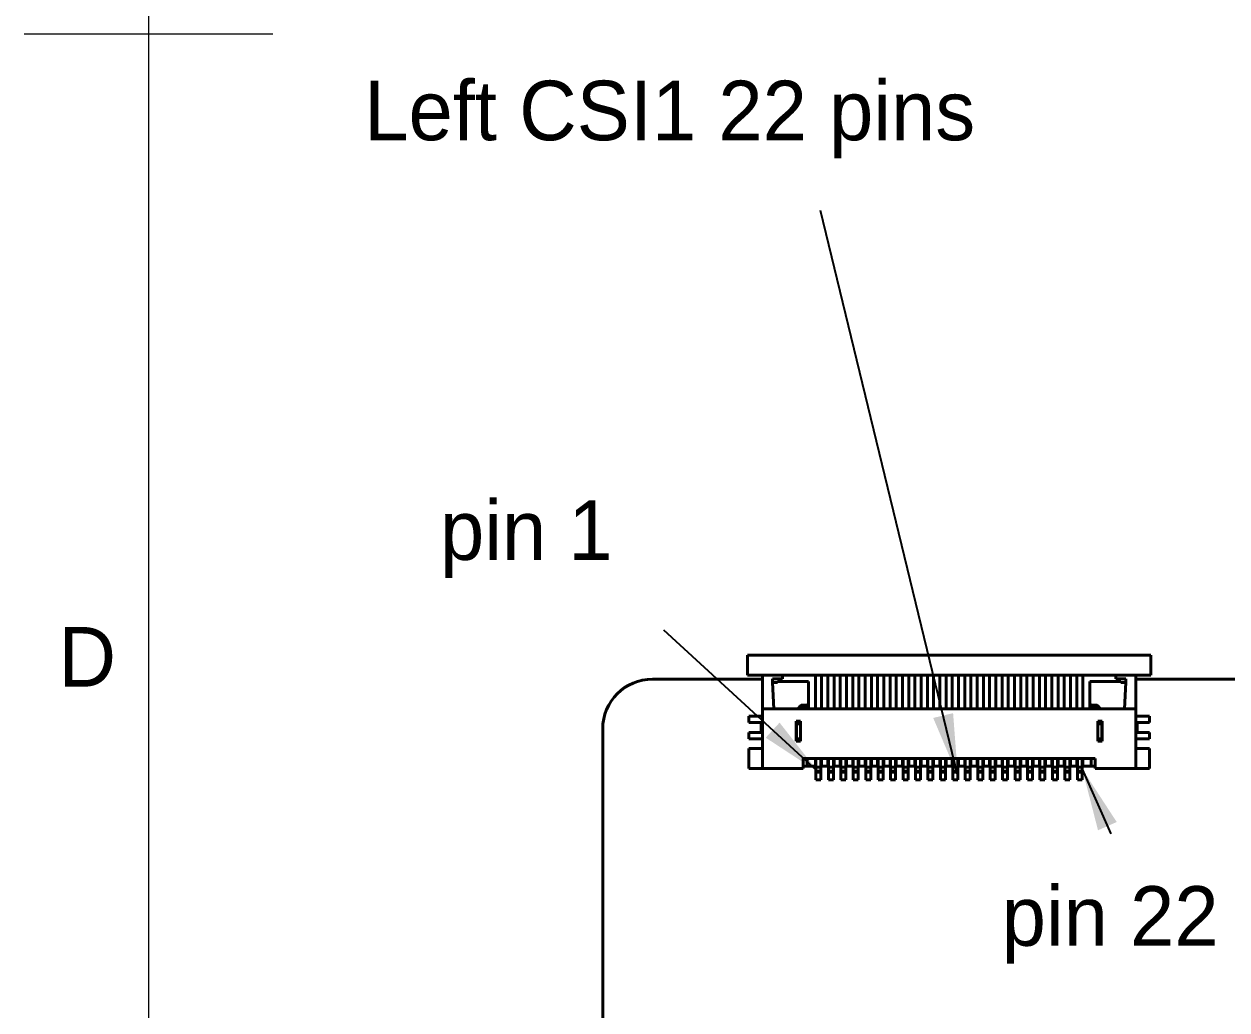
# Model space of a CAD drawing. Header units: millimetres. Extents: x 15 to 205, y 5 to 292.
# Drawn here: x 15 to 63.33, y 109.32 to 148.91 of the extents above; entities that cross this region are included whole.
import ezdxf

# ---------------------------------------------------------------- set-up
doc = ezdxf.new("R2010")
doc.units = ezdxf.units.MM
for name, color, linetype in [('Annotations', 7, 'Continuous'), ('Border', 7, 'Continuous'), ('Geometries', 7, 'Continuous')]:
    doc.layers.add(name, color=color, linetype=linetype)
doc.styles.add('Shapr0', font='txt', dxfattribs={"height": 2.3925})
doc.dimstyles.new('ISO-25', dxfattribs={"dimtxt": 2.5, "dimasz": 2.5, "dimexe": 1.25, "dimexo": 0.625, "dimtad": 1, "dimtxsty": 'Standard', "dimcen": 2.5, "dimadec": 0, "dimazin": 0, "dimtfac": 1, "dimtmove": 0, "dimatfit": 3, "dimfxl": 1, "dimarcsym": 0})

msp = doc.modelspace()

# ---------------------------------------------------------------- linework, layer by layer
at = {"layer": 'Border', "linetype": 'Continuous', "lineweight": 15}
for p, q in [((20, 287), (20, 10)), ((25, 148.5), (15, 148.5))]:
    msp.add_line(p, q, dxfattribs=at)
at = {"layer": 'Geometries', "linetype": 'Continuous', "lineweight": 40}
for p, q in [((44.067, 123.562), (44.067, 122.762)), ((44.067, 123.562), (60.267, 123.562)), ((60.267, 123.562), (60.267, 122.762)), ((44.067, 122.762), (44.667, 122.762)), ((44.667, 122.603), (44.667, 122.762)), ((44.667, 122.762), (45.467, 122.762)), ((45.467, 122.762), (45.467, 122.612)), ((45.467, 122.762), (46.792, 122.762)), ((46.792, 122.762), (46.792, 121.412)), ((46.792, 122.762), (47.042, 122.762)), ((47.042, 122.762), (47.042, 121.412)), ((47.042, 122.762), (47.292, 122.762)), ((47.292, 122.762), (47.542, 122.762)), ((47.292, 122.762), (47.292, 121.412)), ((47.542, 122.762), (47.542, 121.412)), ((47.542, 122.762), (47.792, 122.762)), ((47.792, 122.762), (48.042, 122.762)), ((47.792, 122.762), (47.792, 121.412)), ((48.042, 122.762), (48.042, 121.412)), ((48.042, 122.762), (48.292, 122.762)), ((48.292, 122.762), (48.292, 121.412)), ((48.292, 122.762), (48.542, 122.762)), ((48.542, 122.762), (48.542, 121.412)), ((48.542, 122.762), (48.792, 122.762)), ((48.792, 122.762), (48.792, 121.412)), ((48.792, 122.762), (49.042, 122.762)), ((49.042, 122.762), (49.042, 121.412)), ((49.042, 122.762), (49.292, 122.762)), ((49.292, 122.762), (49.542, 122.762)), ((49.292, 122.762), (49.292, 121.412)), ((49.542, 122.762), (49.542, 121.412)), ((49.542, 122.762), (49.792, 122.762)), ((49.792, 122.762), (49.792, 121.412)), ((49.792, 122.762), (50.042, 122.762)), ((50.042, 122.762), (50.292, 122.762)), ((50.042, 122.762), (50.042, 121.412)), ((50.292, 122.762), (50.542, 122.762)), ((50.292, 122.762), (50.292, 121.412)), ((50.542, 122.762), (50.542, 121.412)), ((50.542, 122.762), (50.792, 122.762)), ((50.792, 122.762), (50.792, 121.412)), ((50.792, 122.762), (51.042, 122.762)), ((51.042, 122.762), (51.042, 121.412)), ((51.042, 122.762), (51.292, 122.762)), ((51.292, 122.762), (51.292, 121.412)), ((51.292, 122.762), (51.542, 122.762)), ((51.542, 122.762), (51.542, 121.412)), ((51.542, 122.762), (51.792, 122.762)), ((51.792, 122.762), (51.792, 121.412)), ((51.792, 122.762), (52.042, 122.762)), ((52.042, 122.762), (52.292, 122.762)), ((52.042, 122.762), (52.042, 121.412)), ((52.292, 122.762), (52.292, 121.412)), ((52.292, 122.762), (52.542, 122.762)), ((52.542, 122.762), (52.542, 121.412)), ((52.542, 122.762), (52.792, 122.762)), ((52.792, 122.762), (53.042, 122.762)), ((52.792, 122.762), (52.792, 121.412)), ((53.042, 122.762), (53.042, 121.412)), ((53.042, 122.762), (53.292, 122.762)), ((53.292, 122.762), (53.542, 122.762)), ((53.292, 122.762), (53.292, 121.412)), ((53.542, 122.762), (53.542, 121.412)), ((53.542, 122.762), (53.792, 122.762)), ((53.792, 122.762), (54.042, 122.762)), ((53.792, 122.762), (53.792, 121.412)), ((54.042, 122.762), (54.042, 121.412)), ((54.042, 122.762), (54.292, 122.762)), ((54.292, 122.762), (54.292, 121.412)), ((54.292, 122.762), (54.542, 122.762)), ((54.542, 122.762), (54.542, 121.412)), ((54.542, 122.762), (54.792, 122.762)), ((54.792, 122.762), (54.792, 121.412)), ((54.792, 122.762), (55.042, 122.762)), ((55.042, 122.762), (55.042, 121.412)), ((55.042, 122.762), (55.292, 122.762)), ((55.292, 122.762), (55.292, 121.412)), ((55.292, 122.762), (55.542, 122.762)), ((55.542, 122.762), (55.792, 122.762)), ((55.542, 122.762), (55.542, 121.412)), ((55.792, 122.762), (55.792, 121.412)), ((55.792, 122.762), (56.042, 122.762)), ((56.042, 122.762), (56.042, 121.412)), ((56.042, 122.762), (56.292, 122.762)), ((56.292, 122.762), (56.292, 121.412)), ((56.292, 122.762), (56.542, 122.762)), ((56.542, 122.762), (56.542, 121.412)), ((56.542, 122.762), (56.792, 122.762)), ((56.792, 122.762), (56.792, 121.412)), ((56.792, 122.762), (57.042, 122.762)), ((57.042, 122.762), (57.042, 121.412)), ((57.042, 122.762), (57.292, 122.762)), ((57.292, 122.762), (57.542, 122.762)), ((57.292, 122.762), (57.292, 121.412)), ((57.542, 122.762), (57.542, 121.412)), ((57.542, 122.762), (58.867, 122.762)), ((58.867, 122.762), (59.667, 122.762)), ((58.867, 122.762), (58.867, 122.612)), ((59.667, 122.762), (59.667, 122.603)), ((59.667, 122.762), (60.267, 122.762)), ((44.667, 122.603), (40.247, 122.603)), ((44.667, 121.412), (44.667, 122.603)), ((45.467, 122.612), (45.067, 122.612)), ((45.067, 122.612), (45.074, 122.462)), ((45.074, 122.462), (45.123, 121.412)), ((45.074, 122.462), (45.267, 122.462)), ((45.267, 122.512), (46.517, 122.512)), ((45.267, 122.462), (45.267, 122.512)), ((46.517, 122.512), (46.517, 121.62)), ((57.817, 122.512), (59.067, 122.512)), ((57.817, 121.62), (57.817, 122.512)), ((58.867, 122.612), (59.267, 122.612)), ((59.067, 122.512), (59.067, 122.462)), ((59.067, 122.462), (59.26, 122.462)), ((59.212, 121.412), (59.26, 122.462)), ((59.26, 122.462), (59.267, 122.612)), ((59.667, 122.603), (59.667, 121.412)), ((64.232, 122.603), (59.667, 122.603)), ((44.667, 121.412), (45.123, 121.412)), ((44.667, 121.112), (44.667, 121.412)), ((45.123, 121.412), (46.087, 121.412)), ((46.174, 121.512), (46.087, 121.412)), ((46.087, 121.412), (46.517, 121.412)), ((46.174, 121.512), (46.217, 121.562)), ((46.517, 121.512), (46.174, 121.512)), ((46.467, 121.562), (46.217, 121.562)), ((46.467, 121.562), (46.517, 121.62)), ((46.517, 121.62), (46.517, 121.512)), ((46.517, 121.512), (46.517, 121.412)), ((46.517, 121.412), (46.792, 121.412)), ((46.792, 121.412), (47.042, 121.412)), ((47.042, 121.412), (47.292, 121.412)), ((47.292, 121.412), (47.542, 121.412)), ((47.542, 121.412), (47.792, 121.412)), ((47.792, 121.412), (48.042, 121.412)), ((48.042, 121.412), (48.292, 121.412)), ((48.292, 121.412), (48.542, 121.412)), ((48.542, 121.412), (48.792, 121.412)), ((48.792, 121.412), (49.042, 121.412)), ((49.042, 121.412), (49.292, 121.412)), ((49.292, 121.412), (49.542, 121.412)), ((49.542, 121.412), (49.792, 121.412)), ((49.792, 121.412), (50.042, 121.412)), ((50.042, 121.412), (50.292, 121.412)), ((50.292, 121.412), (50.542, 121.412)), ((50.542, 121.412), (50.792, 121.412)), ((50.792, 121.412), (51.042, 121.412)), ((51.042, 121.412), (51.292, 121.412)), ((51.292, 121.412), (51.542, 121.412)), ((51.542, 121.412), (51.792, 121.412)), ((51.792, 121.412), (52.042, 121.412)), ((52.042, 121.412), (52.292, 121.412)), ((52.292, 121.412), (52.542, 121.412)), ((52.542, 121.412), (52.792, 121.412)), ((52.792, 121.412), (53.042, 121.412)), ((53.042, 121.412), (53.292, 121.412)), ((53.292, 121.412), (53.542, 121.412)), ((53.542, 121.412), (53.792, 121.412)), ((53.792, 121.412), (54.042, 121.412)), ((54.042, 121.412), (54.292, 121.412)), ((54.292, 121.412), (54.542, 121.412)), ((54.542, 121.412), (54.792, 121.412)), ((54.792, 121.412), (55.042, 121.412)), ((55.042, 121.412), (55.292, 121.412)), ((55.292, 121.412), (55.542, 121.412)), ((55.542, 121.412), (55.792, 121.412)), ((55.792, 121.412), (56.042, 121.412)), ((56.042, 121.412), (56.292, 121.412)), ((56.292, 121.412), (56.542, 121.412)), ((56.542, 121.412), (56.792, 121.412)), ((56.792, 121.412), (57.042, 121.412)), ((57.042, 121.412), (57.292, 121.412)), ((57.292, 121.412), (57.542, 121.412)), ((57.542, 121.412), (57.817, 121.412)), ((57.867, 121.562), (57.817, 121.62)), ((57.817, 121.512), (57.817, 121.62)), ((58.161, 121.512), (57.817, 121.512)), ((57.817, 121.412), (57.817, 121.512)), ((57.817, 121.412), (58.247, 121.412)), ((58.117, 121.562), (57.867, 121.562)), ((58.161, 121.512), (58.117, 121.562)), ((58.161, 121.512), (58.247, 121.412)), ((58.247, 121.412), (59.212, 121.412)), ((59.212, 121.412), (59.667, 121.412)), ((59.667, 121.112), (59.667, 121.412)), ((44.667, 121.112), (44.117, 121.112)), ((44.117, 121.112), (44.117, 120.862)), ((44.117, 120.862), (44.617, 120.862)), ((44.617, 120.862), (44.617, 120.462)), ((44.667, 120.212), (44.667, 121.112)), ((46.017, 120.812), (46.017, 120.912)), ((46.017, 120.912), (46.197, 120.912)), ((46.197, 120.912), (46.197, 120.812)), ((58.137, 120.912), (58.317, 120.912)), ((58.137, 120.812), (58.137, 120.912)), ((58.317, 120.912), (58.317, 120.812)), ((60.217, 121.112), (59.667, 121.112)), ((59.667, 120.212), (59.667, 121.112)), ((59.717, 120.462), (59.717, 120.862)), ((59.717, 120.862), (60.217, 120.862)), ((60.217, 120.862), (60.217, 121.112)), ((38.247, 120.603), (38.247, 89.603)), ((44.117, 120.462), (44.117, 120.212)), ((44.617, 120.462), (44.117, 120.462)), ((46.017, 120.812), (46.037, 120.812)), ((46.017, 120.212), (46.017, 120.812)), ((46.037, 120.812), (46.197, 120.812)), ((46.037, 120.212), (46.037, 120.812)), ((46.197, 120.812), (46.197, 120.212)), ((58.137, 120.812), (58.297, 120.812)), ((58.137, 120.212), (58.137, 120.812)), ((58.297, 120.212), (58.297, 120.812)), ((58.297, 120.812), (58.317, 120.812)), ((58.317, 120.812), (58.317, 120.212)), ((60.217, 120.462), (59.717, 120.462)), ((60.217, 120.212), (60.217, 120.462)), ((44.117, 120.212), (44.667, 120.212)), ((44.667, 119.812), (44.667, 120.212)), ((46.017, 120.112), (46.017, 120.212)), ((46.017, 120.212), (46.037, 120.212)), ((46.197, 120.112), (46.017, 120.112)), ((46.037, 120.212), (46.197, 120.212)), ((46.197, 120.212), (46.197, 120.112)), ((58.137, 120.212), (58.297, 120.212)), ((58.137, 120.112), (58.137, 120.212)), ((58.317, 120.112), (58.137, 120.112)), ((58.297, 120.212), (58.317, 120.212)), ((58.317, 120.212), (58.317, 120.112)), ((59.667, 120.212), (60.217, 120.212)), ((59.667, 119.812), (59.667, 120.212)), ((44.667, 119.812), (44.117, 119.812)), ((44.117, 119.012), (44.117, 119.812)), ((44.667, 119.012), (44.667, 119.812)), ((46.467, 119.412), (46.297, 119.412)), ((46.297, 119.112), (46.297, 119.412)), ((46.467, 119.412), (46.467, 119.112)), ((46.792, 119.412), (46.467, 119.412)), ((46.792, 119.312), (46.792, 119.412)), ((46.817, 119.412), (46.792, 119.412)), ((46.817, 119.412), (46.817, 119.312)), ((47.017, 119.412), (46.817, 119.412)), ((47.017, 119.412), (47.017, 119.312)), ((47.042, 119.412), (47.017, 119.412)), ((47.042, 119.312), (47.042, 119.412)), ((47.292, 119.412), (47.042, 119.412)), ((47.292, 119.312), (47.292, 119.412)), ((47.317, 119.412), (47.292, 119.412)), ((47.317, 119.412), (47.317, 119.312)), ((47.517, 119.412), (47.317, 119.412)), ((47.542, 119.412), (47.517, 119.412)), ((47.517, 119.412), (47.517, 119.312)), ((47.542, 119.312), (47.542, 119.412)), ((47.792, 119.412), (47.542, 119.412)), ((47.792, 119.312), (47.792, 119.412)), ((47.817, 119.412), (47.792, 119.412)), ((48.017, 119.412), (47.817, 119.412)), ((47.817, 119.412), (47.817, 119.312)), ((48.017, 119.412), (48.017, 119.312)), ((48.042, 119.412), (48.017, 119.412)), ((48.042, 119.312), (48.042, 119.412)), ((48.292, 119.412), (48.042, 119.412)), ((48.292, 119.312), (48.292, 119.412)), ((48.317, 119.412), (48.292, 119.412)), ((48.317, 119.412), (48.317, 119.312)), ((48.517, 119.412), (48.317, 119.412)), ((48.517, 119.412), (48.517, 119.312)), ((48.542, 119.412), (48.517, 119.412)), ((48.542, 119.312), (48.542, 119.412)), ((48.792, 119.412), (48.542, 119.412)), ((48.817, 119.412), (48.792, 119.412)), ((48.792, 119.312), (48.792, 119.412)), ((48.817, 119.412), (48.817, 119.312)), ((49.017, 119.412), (48.817, 119.412)), ((49.017, 119.412), (49.017, 119.312)), ((49.042, 119.412), (49.017, 119.412)), ((49.042, 119.312), (49.042, 119.412)), ((49.292, 119.412), (49.042, 119.412)), ((49.292, 119.312), (49.292, 119.412)), ((49.317, 119.412), (49.292, 119.412)), ((49.317, 119.412), (49.317, 119.312)), ((49.517, 119.412), (49.317, 119.412)), ((49.542, 119.412), (49.517, 119.412)), ((49.517, 119.412), (49.517, 119.312)), ((49.542, 119.312), (49.542, 119.412)), ((49.792, 119.412), (49.542, 119.412)), ((49.792, 119.312), (49.792, 119.412)), ((49.817, 119.412), (49.792, 119.412)), ((49.817, 119.412), (49.817, 119.312)), ((50.017, 119.412), (49.817, 119.412)), ((50.017, 119.412), (50.017, 119.312)), ((50.042, 119.412), (50.017, 119.412)), ((50.292, 119.412), (50.042, 119.412)), ((50.042, 119.312), (50.042, 119.412)), ((50.292, 119.312), (50.292, 119.412)), ((50.317, 119.412), (50.292, 119.412)), ((50.317, 119.412), (50.317, 119.312)), ((50.517, 119.412), (50.317, 119.412)), ((50.542, 119.412), (50.517, 119.412)), ((50.517, 119.412), (50.517, 119.312)), ((50.542, 119.312), (50.542, 119.412)), ((50.792, 119.412), (50.542, 119.412)), ((50.792, 119.312), (50.792, 119.412)), ((50.817, 119.412), (50.792, 119.412)), ((50.817, 119.412), (50.817, 119.312)), ((51.017, 119.412), (50.817, 119.412)), ((51.017, 119.412), (51.017, 119.312)), ((51.042, 119.412), (51.017, 119.412)), ((51.042, 119.312), (51.042, 119.412)), ((51.292, 119.412), (51.042, 119.412)), ((51.292, 119.312), (51.292, 119.412)), ((51.317, 119.412), (51.292, 119.412)), ((51.317, 119.412), (51.317, 119.312)), ((51.517, 119.412), (51.317, 119.412)), ((51.517, 119.412), (51.517, 119.312)), ((51.542, 119.412), (51.517, 119.412)), ((51.792, 119.412), (51.542, 119.412)), ((51.542, 119.312), (51.542, 119.412)), ((51.792, 119.312), (51.792, 119.412)), ((51.817, 119.412), (51.792, 119.412)), ((51.817, 119.412), (51.817, 119.312)), ((52.017, 119.412), (51.817, 119.412)), ((52.017, 119.412), (52.017, 119.312)), ((52.042, 119.412), (52.017, 119.412)), ((52.292, 119.412), (52.042, 119.412)), ((52.042, 119.312), (52.042, 119.412)), ((52.292, 119.312), (52.292, 119.412)), ((52.317, 119.412), (52.292, 119.412)), ((52.317, 119.412), (52.317, 119.312)), ((52.517, 119.412), (52.317, 119.412)), ((52.517, 119.412), (52.517, 119.312)), ((52.542, 119.412), (52.517, 119.412)), ((52.792, 119.412), (52.542, 119.412)), ((52.542, 119.312), (52.542, 119.412)), ((52.792, 119.312), (52.792, 119.412)), ((52.817, 119.412), (52.792, 119.412)), ((52.817, 119.412), (52.817, 119.312)), ((53.017, 119.412), (52.817, 119.412)), ((53.017, 119.412), (53.017, 119.312)), ((53.042, 119.412), (53.017, 119.412)), ((53.042, 119.312), (53.042, 119.412)), ((53.292, 119.412), (53.042, 119.412)), ((53.317, 119.412), (53.292, 119.412)), ((53.292, 119.312), (53.292, 119.412)), ((53.317, 119.412), (53.317, 119.312)), ((53.517, 119.412), (53.317, 119.412)), ((53.517, 119.412), (53.517, 119.312)), ((53.542, 119.412), (53.517, 119.412)), ((53.542, 119.312), (53.542, 119.412)), ((53.792, 119.412), (53.542, 119.412)), ((53.792, 119.312), (53.792, 119.412)), ((53.817, 119.412), (53.792, 119.412)), ((53.817, 119.412), (53.817, 119.312)), ((54.017, 119.412), (53.817, 119.412)), ((54.042, 119.412), (54.017, 119.412)), ((54.017, 119.412), (54.017, 119.312)), ((54.292, 119.412), (54.042, 119.412)), ((54.042, 119.312), (54.042, 119.412)), ((54.317, 119.412), (54.292, 119.412)), ((54.292, 119.312), (54.292, 119.412)), ((54.317, 119.412), (54.317, 119.312)), ((54.517, 119.412), (54.317, 119.412)), ((54.542, 119.412), (54.517, 119.412)), ((54.517, 119.412), (54.517, 119.312)), ((54.542, 119.312), (54.542, 119.412)), ((54.792, 119.412), (54.542, 119.412)), ((54.792, 119.312), (54.792, 119.412)), ((54.817, 119.412), (54.792, 119.412)), ((54.817, 119.412), (54.817, 119.312)), ((55.017, 119.412), (54.817, 119.412)), ((55.017, 119.412), (55.017, 119.312)), ((55.042, 119.412), (55.017, 119.412)), ((55.042, 119.312), (55.042, 119.412)), ((55.292, 119.412), (55.042, 119.412)), ((55.317, 119.412), (55.292, 119.412)), ((55.292, 119.312), (55.292, 119.412)), ((55.317, 119.412), (55.317, 119.312)), ((55.517, 119.412), (55.317, 119.412)), ((55.517, 119.412), (55.517, 119.312)), ((55.542, 119.412), (55.517, 119.412)), ((55.542, 119.312), (55.542, 119.412)), ((55.792, 119.412), (55.542, 119.412)), ((55.817, 119.412), (55.792, 119.412)), ((55.792, 119.312), (55.792, 119.412)), ((55.817, 119.412), (55.817, 119.312)), ((56.017, 119.412), (55.817, 119.412)), ((56.042, 119.412), (56.017, 119.412)), ((56.017, 119.412), (56.017, 119.312)), ((56.292, 119.412), (56.042, 119.412)), ((56.042, 119.312), (56.042, 119.412)), ((56.317, 119.412), (56.292, 119.412)), ((56.292, 119.312), (56.292, 119.412)), ((56.517, 119.412), (56.317, 119.412)), ((56.317, 119.412), (56.317, 119.312)), ((56.542, 119.412), (56.517, 119.412)), ((56.517, 119.412), (56.517, 119.312)), ((56.542, 119.312), (56.542, 119.412)), ((56.792, 119.412), (56.542, 119.412)), ((56.792, 119.312), (56.792, 119.412)), ((56.817, 119.412), (56.792, 119.412)), ((56.817, 119.412), (56.817, 119.312)), ((57.017, 119.412), (56.817, 119.412)), ((57.017, 119.412), (57.017, 119.312)), ((57.042, 119.412), (57.017, 119.412)), ((57.042, 119.312), (57.042, 119.412)), ((57.292, 119.412), (57.042, 119.412)), ((57.292, 119.312), (57.292, 119.412)), ((57.317, 119.412), (57.292, 119.412)), ((57.317, 119.412), (57.317, 119.312)), ((57.517, 119.412), (57.317, 119.412)), ((57.542, 119.412), (57.517, 119.412)), ((57.517, 119.412), (57.517, 119.312)), ((57.542, 119.312), (57.542, 119.412)), ((57.867, 119.412), (57.542, 119.412)), ((57.867, 119.412), (57.867, 119.112)), ((58.037, 119.412), (57.867, 119.412)), ((58.037, 119.412), (58.037, 119.112)), ((59.667, 119.812), (60.217, 119.812)), ((59.667, 119.012), (59.667, 119.812)), ((60.217, 119.812), (60.217, 119.012)), ((44.667, 119.012), (44.117, 119.012)), ((44.667, 119.012), (46.297, 119.012)), ((46.467, 119.112), (46.297, 119.112)), ((46.297, 119.012), (46.297, 119.112)), ((46.792, 119.112), (46.467, 119.112)), ((46.817, 119.312), (46.792, 119.312)), ((46.792, 119.112), (46.792, 119.312)), ((46.817, 119.312), (46.817, 119.062)), ((46.817, 119.062), (46.817, 118.912)), ((46.817, 119.062), (47.017, 119.062)), ((46.817, 118.912), (47.017, 118.912)), ((46.817, 118.912), (46.817, 118.862)), ((47.042, 119.312), (47.017, 119.312)), ((47.017, 119.312), (47.017, 119.062)), ((47.017, 119.062), (47.017, 118.912)), ((47.017, 118.912), (47.017, 118.862)), ((47.042, 119.112), (47.042, 119.312)), ((47.292, 119.112), (47.042, 119.112)), ((47.317, 119.312), (47.292, 119.312)), ((47.292, 119.112), (47.292, 119.312)), ((47.317, 119.312), (47.317, 119.062)), ((47.317, 119.062), (47.317, 118.912)), ((47.317, 119.062), (47.517, 119.062)), ((47.317, 118.912), (47.517, 118.912)), ((47.317, 118.912), (47.317, 118.862)), ((47.542, 119.312), (47.517, 119.312)), ((47.517, 119.312), (47.517, 119.062)), ((47.517, 119.062), (47.517, 118.912)), ((47.517, 118.912), (47.517, 118.862)), ((47.542, 119.112), (47.542, 119.312)), ((47.792, 119.112), (47.542, 119.112)), ((47.792, 119.112), (47.792, 119.312)), ((47.817, 119.312), (47.792, 119.312)), ((47.817, 119.312), (47.817, 119.062)), ((47.817, 119.062), (47.817, 118.912)), ((47.817, 119.062), (48.017, 119.062)), ((47.817, 118.912), (47.817, 118.862)), ((47.817, 118.912), (48.017, 118.912)), ((48.017, 119.312), (48.017, 119.062)), ((48.042, 119.312), (48.017, 119.312)), ((48.017, 119.062), (48.017, 118.912)), ((48.017, 118.912), (48.017, 118.862)), ((48.042, 119.112), (48.042, 119.312)), ((48.292, 119.112), (48.042, 119.112)), ((48.292, 119.112), (48.292, 119.312)), ((48.317, 119.312), (48.292, 119.312)), ((48.317, 119.312), (48.317, 119.062)), ((48.317, 119.062), (48.317, 118.912)), ((48.317, 119.062), (48.517, 119.062)), ((48.317, 118.912), (48.317, 118.862)), ((48.317, 118.912), (48.517, 118.912)), ((48.542, 119.312), (48.517, 119.312)), ((48.517, 119.312), (48.517, 119.062)), ((48.517, 119.062), (48.517, 118.912)), ((48.517, 118.912), (48.517, 118.862)), ((48.542, 119.112), (48.542, 119.312)), ((48.792, 119.112), (48.542, 119.112)), ((48.817, 119.312), (48.792, 119.312)), ((48.792, 119.112), (48.792, 119.312)), ((48.817, 119.312), (48.817, 119.062)), ((48.817, 119.062), (48.817, 118.912)), ((48.817, 119.062), (49.017, 119.062)), ((48.817, 118.912), (48.817, 118.862)), ((48.817, 118.912), (49.017, 118.912)), ((49.042, 119.312), (49.017, 119.312)), ((49.017, 119.312), (49.017, 119.062)), ((49.017, 119.062), (49.017, 118.912)), ((49.017, 118.912), (49.017, 118.862)), ((49.042, 119.112), (49.042, 119.312)), ((49.292, 119.112), (49.042, 119.112)), ((49.292, 119.112), (49.292, 119.312)), ((49.317, 119.312), (49.292, 119.312)), ((49.317, 119.312), (49.317, 119.062)), ((49.317, 119.062), (49.317, 118.912)), ((49.317, 119.062), (49.517, 119.062)), ((49.317, 118.912), (49.317, 118.862)), ((49.317, 118.912), (49.517, 118.912)), ((49.542, 119.312), (49.517, 119.312)), ((49.517, 119.312), (49.517, 119.062)), ((49.517, 119.062), (49.517, 118.912)), ((49.517, 118.912), (49.517, 118.862)), ((49.542, 119.112), (49.542, 119.312)), ((49.792, 119.112), (49.542, 119.112)), ((49.792, 119.112), (49.792, 119.312)), ((49.817, 119.312), (49.792, 119.312)), ((49.817, 119.312), (49.817, 119.062)), ((49.817, 119.062), (49.817, 118.912)), ((49.817, 119.062), (50.017, 119.062)), ((49.817, 118.912), (49.817, 118.862)), ((49.817, 118.912), (50.017, 118.912)), ((50.017, 119.312), (50.017, 119.062)), ((50.042, 119.312), (50.017, 119.312)), ((50.017, 119.062), (50.017, 118.912)), ((50.017, 118.912), (50.017, 118.862)), ((50.042, 119.112), (50.042, 119.312)), ((50.292, 119.112), (50.042, 119.112)), ((50.292, 119.112), (50.292, 119.312)), ((50.317, 119.312), (50.292, 119.312)), ((50.317, 119.312), (50.317, 119.062)), ((50.317, 119.062), (50.317, 118.912)), ((50.317, 119.062), (50.517, 119.062)), ((50.317, 118.912), (50.317, 118.862)), ((50.317, 118.912), (50.517, 118.912)), ((50.517, 119.312), (50.517, 119.062)), ((50.542, 119.312), (50.517, 119.312)), ((50.517, 119.062), (50.517, 118.912)), ((50.517, 118.912), (50.517, 118.862)), ((50.542, 119.112), (50.542, 119.312)), ((50.792, 119.112), (50.542, 119.112)), ((50.817, 119.312), (50.792, 119.312)), ((50.792, 119.112), (50.792, 119.312)), ((50.817, 119.312), (50.817, 119.062)), ((50.817, 119.062), (51.017, 119.062)), ((50.817, 119.062), (50.817, 118.912)), ((50.817, 118.912), (50.817, 118.862)), ((50.817, 118.912), (51.017, 118.912)), ((51.042, 119.312), (51.017, 119.312)), ((51.017, 119.312), (51.017, 119.062)), ((51.017, 119.062), (51.017, 118.912)), ((51.017, 118.912), (51.017, 118.862)), ((51.042, 119.112), (51.042, 119.312)), ((51.292, 119.112), (51.042, 119.112)), ((51.292, 119.112), (51.292, 119.312)), ((51.317, 119.312), (51.292, 119.312)), ((51.317, 119.312), (51.317, 119.062)), ((51.317, 119.062), (51.317, 118.912)), ((51.317, 119.062), (51.517, 119.062)), ((51.317, 118.912), (51.317, 118.862)), ((51.317, 118.912), (51.517, 118.912)), ((51.517, 119.312), (51.517, 119.062)), ((51.542, 119.312), (51.517, 119.312)), ((51.517, 119.062), (51.517, 118.912)), ((51.517, 118.912), (51.517, 118.862)), ((51.542, 119.112), (51.542, 119.312)), ((51.792, 119.112), (51.542, 119.112)), ((51.817, 119.312), (51.792, 119.312)), ((51.792, 119.112), (51.792, 119.312)), ((51.817, 119.312), (51.817, 119.062)), ((51.817, 119.062), (51.817, 118.912)), ((51.817, 119.062), (52.017, 119.062)), ((51.817, 118.912), (51.817, 118.862)), ((51.817, 118.912), (52.017, 118.912)), ((52.042, 119.312), (52.017, 119.312)), ((52.017, 119.312), (52.017, 119.062)), ((52.017, 119.062), (52.017, 118.912)), ((52.017, 118.912), (52.017, 118.862)), ((52.042, 119.112), (52.042, 119.312)), ((52.292, 119.112), (52.042, 119.112)), ((52.317, 119.312), (52.292, 119.312)), ((52.292, 119.112), (52.292, 119.312)), ((52.317, 119.312), (52.317, 119.062)), ((52.317, 119.062), (52.317, 118.912)), ((52.317, 119.062), (52.517, 119.062)), ((52.317, 118.912), (52.317, 118.862)), ((52.317, 118.912), (52.517, 118.912)), ((52.542, 119.312), (52.517, 119.312)), ((52.517, 119.312), (52.517, 119.062)), ((52.517, 119.062), (52.517, 118.912)), ((52.517, 118.912), (52.517, 118.862)), ((52.542, 119.112), (52.542, 119.312)), ((52.792, 119.112), (52.542, 119.112)), ((52.817, 119.312), (52.792, 119.312)), ((52.792, 119.112), (52.792, 119.312)), ((52.817, 119.312), (52.817, 119.062)), ((52.817, 119.062), (52.817, 118.912)), ((52.817, 119.062), (53.017, 119.062)), ((52.817, 118.912), (52.817, 118.862)), ((52.817, 118.912), (53.017, 118.912)), ((53.042, 119.312), (53.017, 119.312)), ((53.017, 119.312), (53.017, 119.062)), ((53.017, 119.062), (53.017, 118.912)), ((53.017, 118.912), (53.017, 118.862)), ((53.042, 119.112), (53.042, 119.312)), ((53.292, 119.112), (53.042, 119.112)), ((53.317, 119.312), (53.292, 119.312)), ((53.292, 119.112), (53.292, 119.312)), ((53.317, 119.312), (53.317, 119.062)), ((53.317, 119.062), (53.517, 119.062)), ((53.317, 119.062), (53.317, 118.912)), ((53.317, 118.912), (53.317, 118.862)), ((53.317, 118.912), (53.517, 118.912)), ((53.542, 119.312), (53.517, 119.312)), ((53.517, 119.312), (53.517, 119.062)), ((53.517, 119.062), (53.517, 118.912)), ((53.517, 118.912), (53.517, 118.862)), ((53.542, 119.112), (53.542, 119.312)), ((53.792, 119.112), (53.542, 119.112)), ((53.817, 119.312), (53.792, 119.312)), ((53.792, 119.112), (53.792, 119.312)), ((53.817, 119.312), (53.817, 119.062)), ((53.817, 119.062), (53.817, 118.912)), ((53.817, 119.062), (54.017, 119.062)), ((53.817, 118.912), (53.817, 118.862)), ((53.817, 118.912), (54.017, 118.912)), ((54.042, 119.312), (54.017, 119.312)), ((54.017, 119.312), (54.017, 119.062)), ((54.017, 119.062), (54.017, 118.912)), ((54.017, 118.912), (54.017, 118.862)), ((54.042, 119.112), (54.042, 119.312)), ((54.292, 119.112), (54.042, 119.112)), ((54.292, 119.112), (54.292, 119.312)), ((54.317, 119.312), (54.292, 119.312)), ((54.317, 119.312), (54.317, 119.062)), ((54.317, 119.062), (54.317, 118.912)), ((54.317, 119.062), (54.517, 119.062)), ((54.317, 118.912), (54.317, 118.862)), ((54.317, 118.912), (54.517, 118.912)), ((54.517, 119.312), (54.517, 119.062)), ((54.542, 119.312), (54.517, 119.312)), ((54.517, 119.062), (54.517, 118.912)), ((54.517, 118.912), (54.517, 118.862)), ((54.542, 119.112), (54.542, 119.312)), ((54.792, 119.112), (54.542, 119.112)), ((54.817, 119.312), (54.792, 119.312)), ((54.792, 119.112), (54.792, 119.312)), ((54.817, 119.312), (54.817, 119.062)), ((54.817, 119.062), (55.017, 119.062)), ((54.817, 119.062), (54.817, 118.912)), ((54.817, 118.912), (54.817, 118.862)), ((54.817, 118.912), (55.017, 118.912)), ((55.042, 119.312), (55.017, 119.312)), ((55.017, 119.312), (55.017, 119.062)), ((55.017, 119.062), (55.017, 118.912)), ((55.017, 118.912), (55.017, 118.862)), ((55.042, 119.112), (55.042, 119.312)), ((55.292, 119.112), (55.042, 119.112)), ((55.292, 119.112), (55.292, 119.312)), ((55.317, 119.312), (55.292, 119.312)), ((55.317, 119.312), (55.317, 119.062)), ((55.317, 119.062), (55.517, 119.062)), ((55.317, 119.062), (55.317, 118.912)), ((55.317, 118.912), (55.317, 118.862)), ((55.317, 118.912), (55.517, 118.912)), ((55.542, 119.312), (55.517, 119.312)), ((55.517, 119.312), (55.517, 119.062)), ((55.517, 119.062), (55.517, 118.912)), ((55.517, 118.912), (55.517, 118.862)), ((55.542, 119.112), (55.542, 119.312)), ((55.792, 119.112), (55.542, 119.112)), ((55.817, 119.312), (55.792, 119.312)), ((55.792, 119.112), (55.792, 119.312)), ((55.817, 119.312), (55.817, 119.062)), ((55.817, 119.062), (55.817, 118.912)), ((55.817, 119.062), (56.017, 119.062)), ((55.817, 118.912), (55.817, 118.862)), ((55.817, 118.912), (56.017, 118.912)), ((56.042, 119.312), (56.017, 119.312)), ((56.017, 119.312), (56.017, 119.062)), ((56.017, 119.062), (56.017, 118.912)), ((56.017, 118.912), (56.017, 118.862)), ((56.042, 119.112), (56.042, 119.312)), ((56.292, 119.112), (56.042, 119.112)), ((56.317, 119.312), (56.292, 119.312)), ((56.292, 119.112), (56.292, 119.312)), ((56.317, 119.312), (56.317, 119.062)), ((56.317, 119.062), (56.317, 118.912)), ((56.317, 119.062), (56.517, 119.062)), ((56.317, 118.912), (56.317, 118.862)), ((56.317, 118.912), (56.517, 118.912)), ((56.542, 119.312), (56.517, 119.312)), ((56.517, 119.312), (56.517, 119.062)), ((56.517, 119.062), (56.517, 118.912)), ((56.517, 118.912), (56.517, 118.862)), ((56.542, 119.112), (56.542, 119.312)), ((56.792, 119.112), (56.542, 119.112)), ((56.817, 119.312), (56.792, 119.312)), ((56.792, 119.112), (56.792, 119.312)), ((56.817, 119.312), (56.817, 119.062)), ((56.817, 119.062), (56.817, 118.912)), ((56.817, 119.062), (57.017, 119.062)), ((56.817, 118.912), (56.817, 118.862)), ((56.817, 118.912), (57.017, 118.912)), ((57.017, 119.312), (57.017, 119.062)), ((57.042, 119.312), (57.017, 119.312)), ((57.017, 119.062), (57.017, 118.912)), ((57.017, 118.912), (57.017, 118.862)), ((57.042, 119.112), (57.042, 119.312)), ((57.292, 119.112), (57.042, 119.112)), ((57.292, 119.112), (57.292, 119.312)), ((57.317, 119.312), (57.292, 119.312)), ((57.317, 119.312), (57.317, 119.062)), ((57.317, 119.062), (57.317, 118.912)), ((57.317, 119.062), (57.517, 119.062)), ((57.317, 118.912), (57.317, 118.862)), ((57.317, 118.912), (57.517, 118.912)), ((57.517, 119.312), (57.517, 119.062)), ((57.542, 119.312), (57.517, 119.312)), ((57.517, 119.062), (57.517, 118.912)), ((57.517, 118.912), (57.517, 118.862)), ((57.542, 119.112), (57.542, 119.312)), ((57.867, 119.112), (57.542, 119.112)), ((58.037, 119.112), (57.867, 119.112)), ((58.037, 119.112), (58.037, 119.012)), ((58.037, 119.012), (59.667, 119.012)), ((59.667, 119.012), (60.217, 119.012)), ((46.817, 118.862), (46.817, 118.562)), ((46.817, 118.862), (47.017, 118.862)), ((46.817, 118.562), (47.017, 118.562)), ((47.017, 118.862), (47.017, 118.562)), ((47.317, 118.862), (47.317, 118.562)), ((47.317, 118.862), (47.517, 118.862)), ((47.317, 118.562), (47.517, 118.562)), ((47.517, 118.862), (47.517, 118.562)), ((47.817, 118.862), (48.017, 118.862)), ((47.817, 118.862), (47.817, 118.562)), ((47.817, 118.562), (48.017, 118.562)), ((48.017, 118.862), (48.017, 118.562)), ((48.317, 118.862), (48.317, 118.562)), ((48.317, 118.862), (48.517, 118.862)), ((48.317, 118.562), (48.517, 118.562)), ((48.517, 118.862), (48.517, 118.562)), ((48.817, 118.862), (49.017, 118.862)), ((48.817, 118.862), (48.817, 118.562)), ((48.817, 118.562), (49.017, 118.562)), ((49.017, 118.862), (49.017, 118.562)), ((49.317, 118.862), (49.317, 118.562)), ((49.317, 118.862), (49.517, 118.862)), ((49.317, 118.562), (49.517, 118.562)), ((49.517, 118.862), (49.517, 118.562)), ((49.817, 118.862), (50.017, 118.862)), ((49.817, 118.862), (49.817, 118.562)), ((49.817, 118.562), (50.017, 118.562)), ((50.017, 118.862), (50.017, 118.562)), ((50.317, 118.862), (50.517, 118.862)), ((50.317, 118.862), (50.317, 118.562)), ((50.317, 118.562), (50.517, 118.562)), ((50.517, 118.862), (50.517, 118.562)), ((50.817, 118.862), (50.817, 118.562)), ((50.817, 118.862), (51.017, 118.862)), ((50.817, 118.562), (51.017, 118.562)), ((51.017, 118.862), (51.017, 118.562)), ((51.317, 118.862), (51.517, 118.862)), ((51.317, 118.862), (51.317, 118.562)), ((51.317, 118.562), (51.517, 118.562)), ((51.517, 118.862), (51.517, 118.562)), ((51.817, 118.862), (51.817, 118.562)), ((51.817, 118.862), (52.017, 118.862)), ((51.817, 118.562), (52.017, 118.562)), ((52.017, 118.862), (52.017, 118.562)), ((52.317, 118.862), (52.317, 118.562)), ((52.317, 118.862), (52.517, 118.862)), ((52.317, 118.562), (52.517, 118.562)), ((52.517, 118.862), (52.517, 118.562)), ((52.817, 118.862), (52.817, 118.562)), ((52.817, 118.862), (53.017, 118.862)), ((52.817, 118.562), (53.017, 118.562)), ((53.017, 118.862), (53.017, 118.562)), ((53.317, 118.862), (53.317, 118.562)), ((53.317, 118.862), (53.517, 118.862)), ((53.317, 118.562), (53.517, 118.562)), ((53.517, 118.862), (53.517, 118.562)), ((53.817, 118.862), (53.817, 118.562)), ((53.817, 118.862), (54.017, 118.862)), ((53.817, 118.562), (54.017, 118.562)), ((54.017, 118.862), (54.017, 118.562)), ((54.317, 118.862), (54.517, 118.862)), ((54.317, 118.862), (54.317, 118.562)), ((54.317, 118.562), (54.517, 118.562)), ((54.517, 118.862), (54.517, 118.562)), ((54.817, 118.862), (54.817, 118.562)), ((54.817, 118.862), (55.017, 118.862)), ((54.817, 118.562), (55.017, 118.562)), ((55.017, 118.862), (55.017, 118.562)), ((55.317, 118.862), (55.317, 118.562)), ((55.317, 118.862), (55.517, 118.862)), ((55.317, 118.562), (55.517, 118.562)), ((55.517, 118.862), (55.517, 118.562)), ((55.817, 118.862), (55.817, 118.562)), ((55.817, 118.862), (56.017, 118.862)), ((55.817, 118.562), (56.017, 118.562)), ((56.017, 118.862), (56.017, 118.562)), ((56.317, 118.862), (56.317, 118.562)), ((56.317, 118.862), (56.517, 118.862)), ((56.317, 118.562), (56.517, 118.562)), ((56.517, 118.862), (56.517, 118.562)), ((56.817, 118.862), (56.817, 118.562)), ((56.817, 118.862), (57.017, 118.862)), ((56.817, 118.562), (57.017, 118.562)), ((57.017, 118.862), (57.017, 118.562)), ((57.317, 118.862), (57.317, 118.562)), ((57.317, 118.862), (57.517, 118.862)), ((57.317, 118.562), (57.517, 118.562)), ((57.517, 118.862), (57.517, 118.562))]:
    msp.add_line(p, q, dxfattribs=at)
msp.add_arc((40.247, 120.603), 2, 90, 180, dxfattribs=at)

# ---------------------------------------------------------------- texts
at = {"layer": 'Annotations', "linetype": 'Continuous', "lineweight": 15, "char_height": 1.79438, "width": 84.66672, "attachment_point": 4}
for s, insert in [('{\\fSF-Mono-Regular-Extended.ttf|b0|i0|c0|p0;\\H1.333333x;Left CSI1 22 pins}', (28.668, 145.081)), ('{\\fSF-Mono-Regular-Extended.ttf|b0|i0|c0|p0;\\H1.333333x;pin 1}', (31.711, 128.227)), ('{\\fSF-Mono-Regular-Extended.ttf|b0|i0|c0|p0;\\H1.333333x;pin 22}', (54.277, 112.73))]:
    msp.add_mtext(s, dxfattribs=dict(at, insert=insert))
at = {"layer": 'Border', "linetype": 'Continuous', "lineweight": 15, "insert": (18.696, 123.5), "char_height": 2.393, "width": 2.3925, "attachment_point": 6, "style": 'Shapr0'}
msp.add_mtext('D', dxfattribs=at)

# ---------------------------------------------------------------- leaders
at = {"layer": 'Annotations', "linetype": 'Continuous', "lineweight": 15}
for points in [[(52.517, 118.712), (46.995, 141.426)], [(46.917, 118.862), (40.701, 124.573)], [(57.517, 118.987), (58.662, 116.385)]]:
    msp.add_leader(points, dimstyle='ISO-25', dxfattribs=at)

doc.saveas('drawing.dxf')
